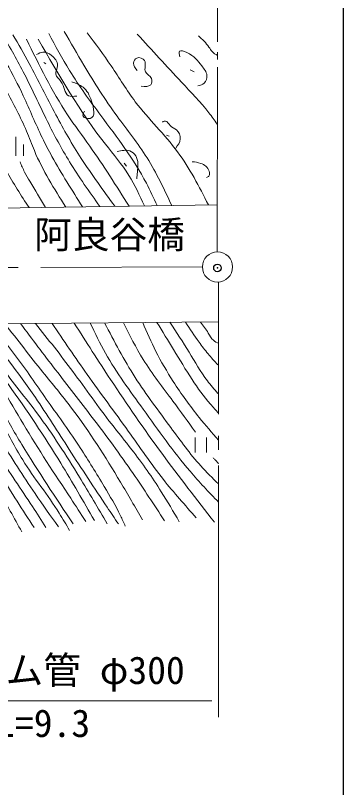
# Model space of a CAD drawing. Units: millimetres, scale not verified. Extents: x 40000 to 680000, y 20000 to 380000.
# Drawn here: x 557240 to 579000, y 282672 to 333861 of the extents above; entities that cross this region are included whole.
import ezdxf
from ezdxf.enums import TextEntityAlignment as Align

# ---------------------------------------------------------------- set-up
doc = ezdxf.new("R2010")
doc.units = ezdxf.units.MM
doc.header["$LTSCALE"] = 1000
doc.header["$PDMODE"] = 32
doc.header["$PDSIZE"] = 500
doc.linetypes.add('CHAIN', pattern=[18.5, 12, -1.5, 3.5, -1.5])
for name, color, linetype, lineweight in [('M-BGD', 7, 'Continuous', 13), ('M-BMK', 2, 'CHAIN', 13), ('M-BMK-SRVR', 3, 'Continuous', 13), ('M-STR-STR1', 1, 'Continuous', 13), ('M-STR-STR3', 7, 'Continuous', 13), ('M-TTL-BAND', 7, 'Continuous', 25)]:
    doc.layers.add(name, color=color, linetype=linetype, lineweight=lineweight)
doc.layers.add('M-OTRS', color=6, linetype='Continuous')
doc.styles.add('ＭＳ ゴシック', font='')
doc.styles.get('ＭＳ ゴシック').set_extended_font_data('MS Gothic')

msp = doc.modelspace()

# ---------------------------------------------------------------- linework, layer by layer
at = {"layer": 'M-BGD'}
for p, q in [((559118, 330737), (559247, 330651)), ((568838, 330263), (569097, 330112)), ((557275, 325811), (557275, 324561)), ((567265, 325931), (567437, 325866)), ((557775, 324561), (557775, 325311)), ((564441, 324077), (564614, 323861)), ((569158, 305887), (569158, 304887)), ((569908, 305887), (569908, 304887))]:
    msp.add_line(p, q, dxfattribs=at)
for points, knots in [([(556292, 332758), (556796, 331887), (557299, 331016), (557761, 330123), (558320, 329043), (558818, 327932), (559359, 326841), (559812, 325928), (560295, 325030), (560827, 324163), (561453, 323145), (562146, 322169), (562840, 321194)], [0, 0, 0, 0, 1, 1, 1, 2, 2, 2, 3, 3, 3, 4, 4, 4, 4]), ([(560482, 332801), (560908, 332050), (561335, 331298), (561778, 330555), (562464, 329403), (563189, 328273), (563980, 327186), (564649, 326268), (565366, 325380), (565967, 324422), (566595, 323422), (567098, 322345), (567601, 321268)], [0, 0, 0, 0, 1, 1, 1, 2, 2, 2, 3, 3, 3, 4, 4, 4, 4]), ([(552146, 332629), (552724, 331754), (553303, 330880), (553873, 329994), (554234, 329433), (554592, 328868), (554867, 328266), (555251, 327425), (555473, 326513), (555774, 325631), (556012, 324933), (556300, 324254), (556638, 323601), (557082, 322743), (557614, 321932), (558145, 321121)], [0, 0, 0, 0, 1, 1, 1, 2, 2, 2, 3, 3, 3, 4, 4, 4, 5, 5, 5, 5]), ([(554305, 332456), (554668, 332065), (555031, 331674), (555342, 331246), (555862, 330531), (556236, 329713), (556638, 328914), (557094, 328007), (557586, 327124), (557977, 326193), (558156, 325764), (558314, 325325), (558495, 324897), (559048, 323584), (559812, 322371), (560576, 321159)], [0, 0, 0, 0, 1, 1, 1, 2, 2, 2, 3, 3, 3, 4, 4, 4, 5, 5, 5, 5]), ([(555385, 332629), (555816, 331989), (556246, 331349), (556638, 330685), (557050, 329986), (557419, 329262), (557761, 328525), (558187, 327607), (558573, 326672), (559013, 325761), (559218, 325338), (559435, 324920), (559661, 324508), (560288, 323368), (560991, 322272), (561694, 321176)], [0, 0, 0, 0, 1, 1, 1, 2, 2, 2, 3, 3, 3, 4, 4, 4, 5, 5, 5, 5]), ([(557070, 332585), (557435, 331955), (557801, 331325), (558149, 330685), (558762, 329560), (559319, 328405), (559920, 327273), (560444, 326286), (561000, 325316), (561605, 324379), (562305, 323293), (563072, 322251), (563838, 321209)], [0, 0, 0, 0, 1, 1, 1, 2, 2, 2, 3, 3, 3, 4, 4, 4, 4]), ([(557977, 332283), (558812, 330568), (559648, 328853), (560698, 327273), (561166, 326568), (561676, 325891), (562166, 325200), (563083, 323906), (563928, 322565), (564773, 321224)], [0, 0, 0, 0, 1, 1, 1, 2, 2, 2, 3, 3, 3, 3]), ([(558754, 332283), (560130, 329893), (561505, 327504), (563203, 325329), (563736, 324646), (564300, 323985), (564758, 323256), (565158, 322618), (565476, 321929), (565794, 321240)], [0, 0, 0, 0, 1, 1, 1, 2, 2, 2, 3, 3, 3, 3]), ([(559445, 332672), (559890, 331841), (560334, 331010), (560827, 330210), (561462, 329181), (562176, 328204), (562901, 327230), (563981, 325777), (565083, 324331), (565924, 322738), (566180, 322252), (566413, 321752), (566645, 321253)], [0, 0, 0, 0, 1, 1, 1, 2, 2, 2, 3, 3, 3, 4, 4, 4, 4]), ([(561994, 332715), (562539, 331990), (563085, 331265), (563592, 330512), (564125, 329720), (564614, 328897), (565190, 328137), (566064, 326981), (567137, 325971), (567997, 324811), (568799, 323730), (569417, 322517), (570036, 321305)], [0, 0, 0, 0, 1, 1, 1, 2, 2, 2, 3, 3, 3, 4, 4, 4, 4]), ([(565319, 332629), (566291, 331557), (567262, 330486), (568256, 329432), (568880, 328772), (569513, 328118), (570070, 327402), (570262, 327157), (570444, 326905), (570626, 326652)], [0, 0, 0, 0, 1, 1, 1, 2, 2, 2, 3, 3, 3, 3]), ([(569379, 332499), (569629, 332271), (569879, 332044), (570070, 331765), (570141, 331662), (570203, 331552), (570286, 331462), (570383, 331358), (570509, 331282), (570634, 331205)], [0, 0, 0, 0, 1, 1, 1, 2, 2, 2, 3, 3, 3, 3]), ([(558644, 331276), (558779, 331345), (558914, 331414), (559053, 331427), (559251, 331445), (559456, 331349), (559635, 331211), (559858, 331040), (560039, 330803), (560023, 330543), (560011, 330344), (559883, 330132), (559915, 329961), (559947, 329792), (560137, 329664), (560260, 329487), (560485, 329163), (560490, 328675), (560756, 328539), (560895, 328467), (561106, 328492), (561316, 328517)], [0, 0, 0, 0, 1, 1, 1, 2, 2, 2, 3, 3, 3, 4, 4, 4, 5, 5, 5, 6, 6, 6, 7, 7, 7, 7]), ([(568149, 331125), (568112, 331278), (568075, 331431), (568127, 331491), (568196, 331571), (568418, 331492), (568601, 331405), (569107, 331166), (569317, 330869), (569593, 330522), (569745, 330330), (569917, 330123), (569938, 329875), (569952, 329697), (569889, 329499), (569765, 329379), (569654, 329272), (569494, 329228), (569334, 329185)], [0, 0, 0, 0, 1, 1, 1, 2, 2, 2, 3, 3, 3, 4, 4, 4, 5, 5, 5, 6, 6, 6, 6]), ([(565304, 330220), (565181, 330368), (565059, 330517), (565066, 330694), (565072, 330830), (565155, 330982), (565282, 331039), (565453, 331115), (565704, 331021), (565799, 330866), (565932, 330652), (565764, 330321), (565864, 330112), (565940, 329952), (566173, 329864), (566252, 329681), (566308, 329551), (566286, 329373), (566209, 329271), (566089, 329115), (565837, 329139), (565584, 329164)], [0, 0, 0, 0, 1, 1, 1, 2, 2, 2, 3, 3, 3, 4, 4, 4, 5, 5, 5, 6, 6, 6, 7, 7, 7, 7]), ([(560971, 329465), (561245, 329361), (561520, 329257), (561726, 329099), (561992, 328895), (562145, 328601), (562286, 328172), (562435, 327719), (562571, 327116), (562200, 327030), (562039, 326992), (561781, 327052), (561726, 327181), (561686, 327272), (561749, 327399), (561812, 327526)], [0, 0, 0, 0, 1, 1, 1, 2, 2, 2, 3, 3, 3, 4, 4, 4, 5, 5, 5, 5]), ([(566985, 326793), (567061, 326829), (567137, 326865), (567200, 326857), (567321, 326842), (567397, 326667), (567502, 326556), (567624, 326426), (567785, 326381), (567912, 326275), (568079, 326136), (568185, 325889), (568170, 325672), (568155, 325449), (568012, 325259), (567868, 325068)], [0, 0, 0, 0, 1, 1, 1, 2, 2, 2, 3, 3, 3, 4, 4, 4, 5, 5, 5, 5]), ([(563989, 324831), (564280, 324903), (564571, 324974), (564829, 324875), (564984, 324815), (565127, 324694), (565217, 324551), (565411, 324246), (565362, 323843), (565325, 323474), (565309, 323319), (565296, 323170), (565282, 323021)], [0, 0, 0, 0, 1, 1, 1, 2, 2, 2, 3, 3, 3, 4, 4, 4, 4]), ([(557545, 324163), (557639, 323929), (557734, 323696), (557847, 323472), (557952, 323265), (558072, 323066), (558193, 322867), (558540, 322292), (558883, 321715), (559225, 321138)], [0, 0, 0, 0, 1, 1, 1, 2, 2, 2, 3, 3, 3, 3]), ([(568968, 324163), (569156, 324142), (569345, 324121), (569528, 324055), (569773, 323968), (570008, 323802), (570088, 323538), (570123, 323426), (570129, 323296), (570067, 323215), (570031, 323168), (569974, 323138), (569916, 323107)], [0, 0, 0, 0, 1, 1, 1, 2, 2, 2, 3, 3, 3, 4, 4, 4, 4]), ([(552759, 313391), (553212, 312986), (553665, 312582), (554086, 312147), (554956, 311246), (555689, 310212), (556352, 309145), (556841, 308358), (557292, 307552), (557764, 306759), (558756, 305091), (559842, 303476), (560905, 301848), (561238, 301339), (561568, 300828), (561899, 300318)], [0, 0, 0, 0, 1, 1, 1, 2, 2, 2, 3, 3, 3, 4, 4, 4, 5, 5, 5, 5]), ([(553705, 313399), (554741, 312071), (555778, 310744), (556770, 309383), (557999, 307696), (559159, 305956), (560249, 304174), (561014, 302923), (561745, 301650), (562475, 300377)], [0, 0, 0, 0, 1, 1, 1, 2, 2, 2, 3, 3, 3, 3]), ([(554342, 313404), (554971, 312464), (555601, 311524), (556273, 310616), (557067, 309541), (557922, 308510), (558718, 307435), (559711, 306094), (560612, 304685), (561481, 303260), (562108, 302232), (562719, 301195), (563330, 300159)], [0, 0, 0, 0, 1, 1, 1, 2, 2, 2, 3, 3, 3, 4, 4, 4, 4]), ([(554916, 313409), (556163, 311805), (557410, 310201), (558559, 308528), (559334, 307400), (560064, 306241), (560805, 305089), (561634, 303801), (562477, 302524), (563330, 301252), (563575, 300887), (563820, 300523), (564066, 300159)], [0, 0, 0, 0, 1, 1, 1, 2, 2, 2, 3, 3, 3, 4, 4, 4, 4]), ([(555751, 313416), (555942, 313123), (556133, 312831), (556332, 312544), (556670, 312058), (557033, 311589), (557386, 311113), (558082, 310173), (558741, 309207), (559414, 308250), (560128, 307233), (560859, 306226), (561541, 305188), (562093, 304348), (562614, 303488), (563131, 302624), (563510, 301992), (563886, 301358), (564205, 300695), (564316, 300466), (564419, 300233), (564523, 300000)], [0, 0, 0, 0, 1, 1, 1, 2, 2, 2, 3, 3, 3, 4, 4, 4, 5, 5, 5, 6, 6, 6, 7, 7, 7, 7]), ([(556544, 313423), (557373, 312349), (558203, 311275), (559056, 310218), (559696, 309426), (560349, 308643), (560964, 307832), (562150, 306272), (563198, 304607), (564205, 302922), (564702, 302090), (565189, 301254), (565676, 300417)], [0, 0, 0, 0, 1, 1, 1, 2, 2, 2, 3, 3, 3, 4, 4, 4, 4]), ([(557578, 313432), (558345, 312410), (559112, 311389), (559891, 310377), (560703, 309321), (561528, 308276), (562336, 307216), (563265, 305998), (564171, 304761), (565040, 303499), (565753, 302463), (566440, 301410), (567127, 300357)], [0, 0, 0, 0, 1, 1, 1, 2, 2, 2, 3, 3, 3, 4, 4, 4, 4]), ([(558570, 313440), (559406, 312388), (560242, 311336), (561044, 310258), (561904, 309102), (562725, 307916), (563609, 306779), (564054, 306205), (564516, 305644), (564960, 305069), (565653, 304173), (566305, 303244), (566909, 302286), (567321, 301632), (567711, 300965), (568102, 300298)], [0, 0, 0, 0, 1, 1, 1, 2, 2, 2, 3, 3, 3, 4, 4, 4, 5, 5, 5, 5]), ([(559671, 313449), (560438, 312313), (561205, 311176), (561998, 310059), (562894, 308798), (563824, 307562), (564722, 306302), (565488, 305227), (566230, 304134), (567048, 303101), (567741, 302224), (568488, 301390), (569235, 300556)], [0, 0, 0, 0, 1, 1, 1, 2, 2, 2, 3, 3, 3, 4, 4, 4, 4]), ([(561144, 313462), (561939, 312210), (562733, 310959), (563549, 309721), (564641, 308063), (565772, 306430), (566948, 304831), (568086, 303285), (569267, 301771), (570447, 300258)], [0, 0, 0, 0, 1, 1, 1, 2, 2, 2, 3, 3, 3, 3]), ([(562201, 313471), (562523, 312796), (562846, 312121), (563211, 311471), (563941, 310170), (564839, 308968), (565716, 307753), (566723, 306356), (567702, 304941), (568817, 303638), (569420, 302933), (570063, 302262), (570706, 301590)], [0, 0, 0, 0, 1, 1, 1, 2, 2, 2, 3, 3, 3, 4, 4, 4, 4]), ([(563148, 313479), (563792, 312251), (564435, 311023), (565179, 309860), (565910, 308718), (566738, 307637), (567545, 306540), (568184, 305671), (568811, 304792), (569533, 303996), (569907, 303583), (570306, 303193), (570706, 302803)], [0, 0, 0, 0, 1, 1, 1, 2, 2, 2, 3, 3, 3, 4, 4, 4, 4]), ([(564402, 313490), (564817, 312663), (565232, 311837), (565716, 311053), (566309, 310093), (567008, 309198), (567684, 308290), (568189, 307612), (568682, 306927), (569175, 306242)], [0, 0, 0, 0, 1, 1, 1, 2, 2, 2, 3, 3, 3, 3]), ([(565679, 313500), (565957, 312857), (566235, 312214), (566551, 311590), (566897, 310907), (567289, 310247), (567704, 309602), (568239, 308770), (568813, 307964), (569434, 307196), (569844, 306688), (570275, 306197), (570706, 305705)], [0, 0, 0, 0, 1, 1, 1, 2, 2, 2, 3, 3, 3, 4, 4, 4, 4]), ([(566624, 313508), (566992, 312909), (567360, 312310), (567724, 311709), (568128, 311042), (568527, 310373), (568956, 309721), (569330, 309155), (569726, 308603), (570169, 308091), (570345, 307887), (570529, 307690), (570712, 307492)], [0, 0, 0, 0, 1, 1, 1, 2, 2, 2, 3, 3, 3, 4, 4, 4, 4]), ([(567484, 313516), (567916, 312859), (568348, 312203), (568758, 311530), (569148, 310890), (569518, 310236), (569970, 309642), (570189, 309354), (570428, 309080), (570666, 308807)], [0, 0, 0, 0, 1, 1, 1, 2, 2, 2, 3, 3, 3, 3]), ([(568519, 313525), (568812, 313081), (569104, 312638), (569414, 312206), (569604, 311941), (569801, 311681), (570010, 311431), (570221, 311179), (570443, 310937), (570666, 310695)], [0, 0, 0, 0, 1, 1, 1, 2, 2, 2, 3, 3, 3, 3]), ([(569509, 313533), (569690, 313298), (569872, 313063), (570030, 312803), (570133, 312633), (570225, 312453), (570368, 312326), (570470, 312234), (570598, 312171), (570726, 312107)], [0, 0, 0, 0, 1, 1, 1, 2, 2, 2, 3, 3, 3, 3]), ([(553072, 312186), (553468, 311834), (553865, 311481), (554225, 311093), (554728, 310551), (555160, 309942), (555537, 309304), (556037, 308457), (556439, 307560), (556909, 306699), (557148, 306261), (557404, 305833), (557664, 305407), (558752, 303628), (559908, 301893), (561064, 300159)], [0, 0, 0, 0, 1, 1, 1, 2, 2, 2, 3, 3, 3, 4, 4, 4, 5, 5, 5, 5]), ([(553032, 311431), (553566, 310906), (554100, 310381), (554563, 309801), (555239, 308953), (555763, 307986), (556273, 307017), (556740, 306129), (557195, 305239), (557724, 304393), (558480, 303183), (559387, 302064), (560149, 300854), (560384, 300482), (560604, 300102), (560825, 299721)], [0, 0, 0, 0, 1, 1, 1, 2, 2, 2, 3, 3, 3, 4, 4, 4, 5, 5, 5, 5]), ([(552754, 310815), (553345, 310172), (553936, 309529), (554444, 308827), (555141, 307862), (555682, 306787), (556273, 305745), (556971, 304514), (557740, 303330), (558539, 302167), (559048, 301426), (559569, 300693), (560090, 299960)], [0, 0, 0, 0, 1, 1, 1, 2, 2, 2, 3, 3, 3, 4, 4, 4, 4]), ([(552376, 310099), (552885, 309549), (553394, 309000), (553847, 308409), (554722, 307267), (555386, 305970), (556133, 304731), (556837, 303564), (557615, 302450), (558360, 301312), (558662, 300850), (558958, 300385), (559255, 299920)], [0, 0, 0, 0, 1, 1, 1, 2, 2, 2, 3, 3, 3, 4, 4, 4, 4]), ([(552058, 309423), (553101, 308076), (554145, 306728), (555080, 305308), (555868, 304110), (556578, 302861), (557346, 301650), (557715, 301067), (558097, 300494), (558479, 299920)], [0, 0, 0, 0, 1, 1, 1, 2, 2, 2, 3, 3, 3, 3]), ([(551780, 308807), (552198, 308374), (552616, 307941), (552992, 307475), (553440, 306919), (553829, 306315), (554205, 305705), (554878, 304614), (555509, 303502), (556133, 302385), (556647, 301466), (557156, 300544), (557664, 299622)], [0, 0, 0, 0, 1, 1, 1, 2, 2, 2, 3, 3, 3, 4, 4, 4, 4]), ([(570348, 304532), (570394, 304486), (570440, 304439), (570487, 304393), (570521, 304361), (570555, 304329), (570587, 304294), (570631, 304244), (570668, 304190), (570706, 304135)], [0, 0, 0, 0, 1, 1, 1, 2, 2, 2, 3, 3, 3, 3])]:
    msp.add_open_spline(points, degree=3, knots=knots, dxfattribs=at)
at = {"layer": 'M-BMK'}
msp.add_line((521931, 317051), (569640, 317184), dxfattribs=at)
at = {"layer": 'M-BMK-SRVR'}
for p, q in [((570659, 345033), (570636, 332111)), ((570635, 331437), (570634, 330930)), ((570633, 330424), (570611, 318188)), ((570712, 307428), (570717, 316191)), ((570711, 305070), (570712, 305996)), ((570701, 287340), (570711, 304017))]:
    msp.add_line(p, q, dxfattribs=at)
msp.add_circle((570640, 317188), 1000, dxfattribs=at)
at = {"layer": 'M-OTRS'}
msp.add_point((570637, 317124), dxfattribs=at)
at = {"layer": 'M-STR-STR1'}
for p, q in [((553482, 321049), (570616, 321314)), ((553004, 313393), (570716, 313543))]:
    msp.add_line(p, q, dxfattribs=at)
at = {"layer": 'M-STR-STR3'}
msp.add_line((547916, 288413), (570253, 288413), dxfattribs=at)
at = {"layer": 'M-TTL-BAND'}
msp.add_line((579000, 20000), (579000, 370000), dxfattribs=at)

# ---------------------------------------------------------------- texts
at = {"layer": 'M-STR-STR1', "style": 'ＭＳ ゴシック'}
msp.add_text('阿良谷橋', height=1833, dxfattribs=at).set_placement((558481, 317873), align=Align.BOTTOM_LEFT)
at = {"layer": 'M-STR-STR3', "style": 'ＭＳ ゴシック'}
for s, p in [('ヒューム管 φ300', (549085, 288987)), ('L=9.3', (555960, 285475))]:
    msp.add_text(s, height=1833, dxfattribs=at).set_placement(p, align=Align.BOTTOM_LEFT)

doc.saveas('drawing.dxf')
